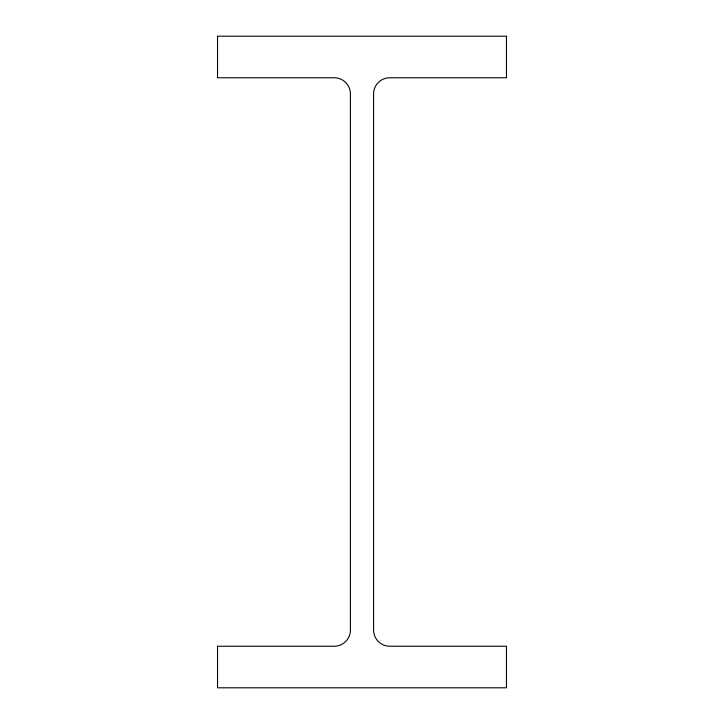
<?xml version="1.0" encoding="UTF-8"?>
<svg xmlns="http://www.w3.org/2000/svg" width="724" height="724" viewBox="0 0 724 724"><rect width="100%" height="100%" fill="white"/><g stroke="black" fill="none" stroke-linecap="round" stroke-linejoin="round"><path stroke-width="1.09" d="M506.465 36.2L217.535 36.2L217.535 77.758L334.244 77.758A16.181 16.181 0 0 1 350.416 93.939L350.416 630.061A16.181 16.181 0 0 1 334.244 646.242L217.535 646.242L217.535 687.8L506.465 687.8L506.465 646.242L389.756 646.242A16.181 16.181 0 0 1 373.584 630.061L373.584 93.939A16.181 16.181 0 0 1 389.756 77.758L506.465 77.758L506.465 36.2"/></g></svg>
